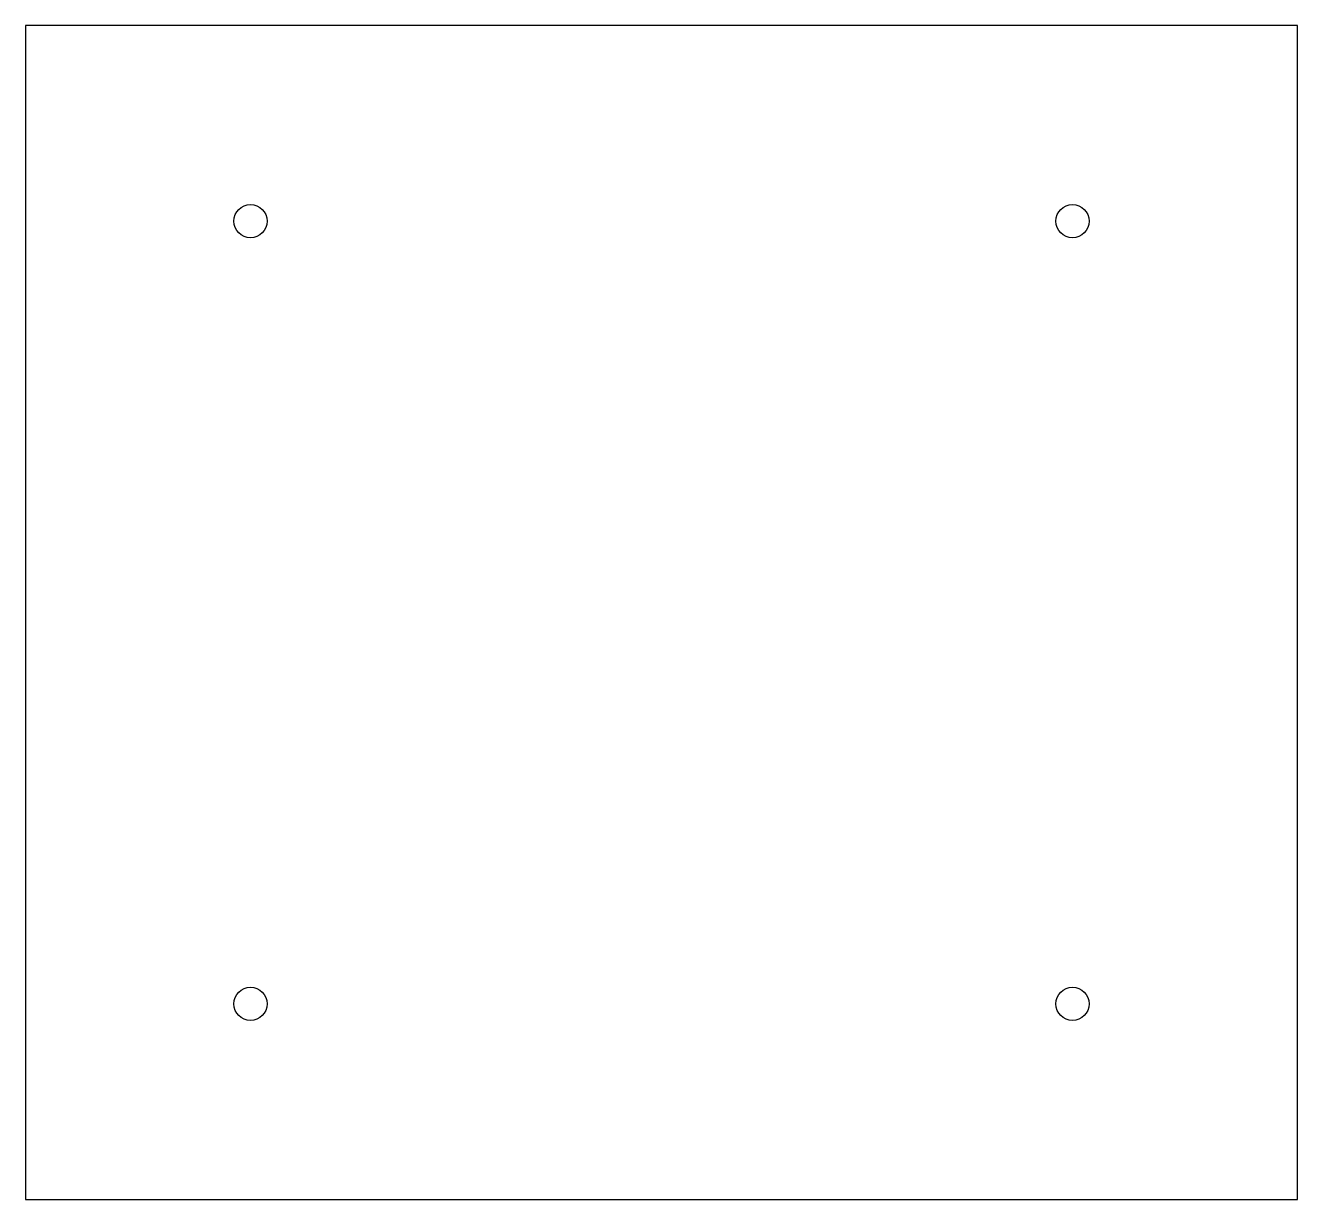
# Model space of a CAD drawing. Header units: millimetres. Extents: x -162 to 162, y -150 to 150.
import ezdxf

# ---------------------------------------------------------------- set-up
doc = ezdxf.new("R2010")
doc.units = ezdxf.units.MM

msp = doc.modelspace()

# ---------------------------------------------------------------- linework, layer by layer
at = {"layer": 'CUT'}
msp.add_lwpolyline([(-162.5, -150), (162.5, -150), (162.5, 150), (-162.5, 150)], close=True, dxfattribs=at)
at = {"layer": 'DRILL'}
for centre in [(-105, 100), (105, 100), (-105, -100), (105, -100)]:
    msp.add_circle(centre, 4.25, dxfattribs=at)

doc.saveas('drawing.dxf')
